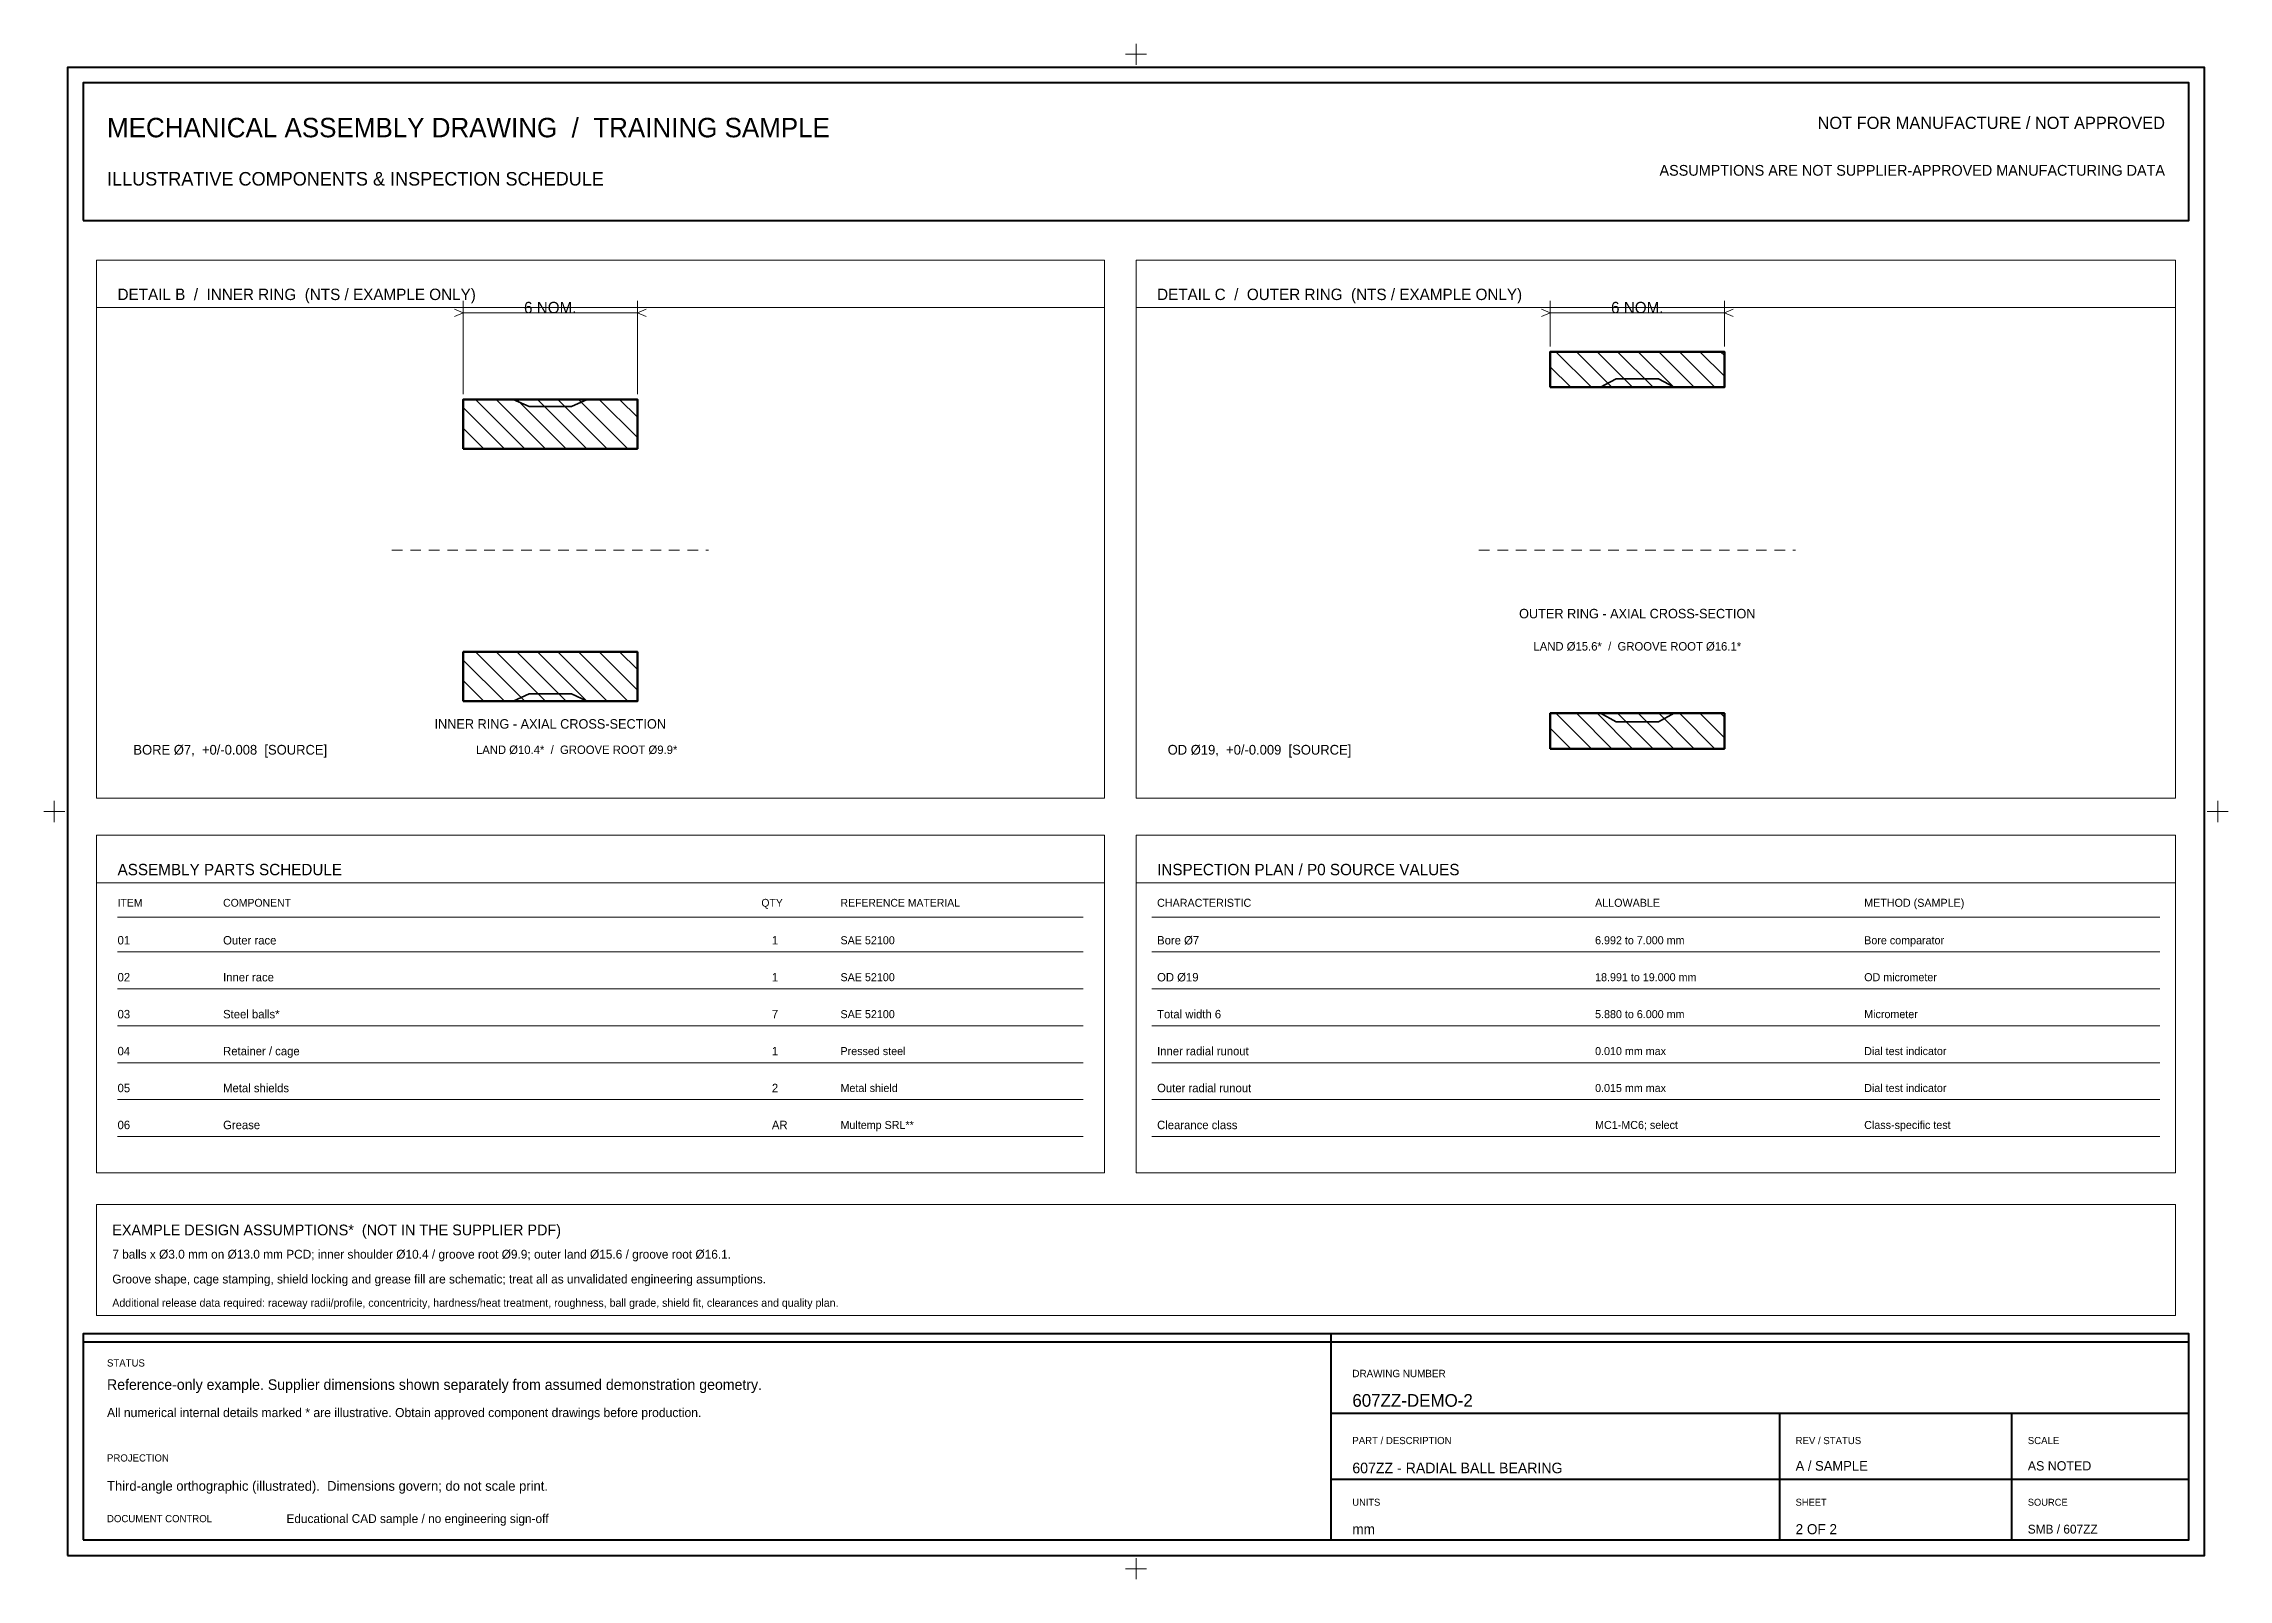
# Model space of a CAD drawing. Header units: millimetres. Extents: x 3 to 417, y 3 to 294.
import ezdxf
from ezdxf.enums import TextEntityAlignment as Align

# ---------------------------------------------------------------- set-up
doc = ezdxf.new("R2010")
doc.units = ezdxf.units.MM
doc.linetypes.add('DASHED', pattern=[3.5, 2, -1.5])
for name, color, linetype, lineweight in [('ACCENT', 4, 'Continuous', 25), ('BORDER', 7, 'Continuous', 40), ('CAUTION', 1, 'Continuous', 25), ('CENTER', 4, 'Continuous', 13), ('DIM', 8, 'Continuous', 18), ('HEAVY', 7, 'Continuous', 50), ('LIGHT', 8, 'Continuous', 13), ('OBJECT', 7, 'Continuous', 35), ('SECTION', 9, 'Continuous', 13), ('TEXT', 7, 'Continuous', 15)]:
    doc.layers.add(name, color=color, linetype=linetype, lineweight=lineweight)

msp = doc.modelspace()

# ---------------------------------------------------------------- linework, layer by layer
at = {"layer": 'BORDER', "linetype": 'CONTINUOUS'}
for p, q in [((10.5, 48), (409.5, 48)), ((247, 10.5), (247, 49.5)), ((247, 34.5), (409.5, 34.5)), ((332, 10.5), (332, 34.5)), ((376, 10.5), (376, 34.5)), ((247, 22), (409.5, 22))]:
    msp.add_line(p, q, dxfattribs=at)
for points in [[(7.5, 7.5), (412.5, 7.5), (412.5, 289.5), (7.5, 289.5)], [(10.5, 260.5), (409.5, 260.5), (409.5, 286.6), (10.5, 286.6)], [(10.5, 10.5), (409.5, 10.5), (409.5, 49.5), (10.5, 49.5)]]:
    msp.add_lwpolyline(points, close=True, dxfattribs=at)
at = {"layer": 'CENTER', "linetype": 'DASHED'}
for p, q in [((69, 198), (129, 198)), ((275, 198), (335, 198))]:
    msp.add_line(p, q, dxfattribs=at)
at = {"layer": 'DIM', "linetype": 'CONTINUOUS'}
for p, q in [((82.5, 227.6), (82.5, 245.3)), ((115.5, 227.6), (115.5, 245.3)), ((288.5, 236.62), (288.5, 245.3)), ((321.5, 236.62), (321.5, 245.3)), ((82.5, 243), (80.83, 243.67)), ((82.5, 243), (80.83, 242.33)), ((82.5, 243), (115.5, 243)), ((115.5, 243), (117.17, 243.67)), ((115.5, 243), (117.17, 242.33)), ((288.5, 243), (286.83, 243.67)), ((288.5, 243), (286.83, 242.33)), ((288.5, 243), (321.5, 243)), ((321.5, 243), (323.17, 243.67)), ((321.5, 243), (323.17, 242.33))]:
    msp.add_line(p, q, dxfattribs=at)
at = {"layer": 'HEAVY', "linetype": 'CONTINUOUS'}
for points in [[(288.5, 228.89), (321.5, 228.89), (321.5, 235.62), (288.5, 235.62)], [(82.5, 217.25), (115.5, 217.25), (115.5, 226.6), (82.5, 226.6)], [(82.5, 169.4), (115.5, 169.4), (115.5, 178.75), (82.5, 178.75)], [(288.5, 160.38), (321.5, 160.38), (321.5, 167.11), (288.5, 167.11)]]:
    msp.add_lwpolyline(points, close=True, dxfattribs=at)
at = {"layer": 'LIGHT', "linetype": 'CONTINUOUS'}
for p, q in [((210, 290), (210, 294)), ((208, 292), (212, 292)), ((93, 226.6), (105, 226.6)), ((93, 169.4), (105, 169.4)), ((5, 146.5), (5, 150.5)), ((415, 146.5), (415, 150.5)), ((3, 148.5), (7, 148.5)), ((413, 148.5), (417, 148.5)), ((17, 128.5), (200, 128.5)), ((213, 128.5), (404, 128.5)), ((17, 121.9), (200, 121.9)), ((213, 121.9), (404, 121.9)), ((17, 114.9), (200, 114.9)), ((213, 114.9), (404, 114.9)), ((17, 107.9), (200, 107.9)), ((213, 107.9), (404, 107.9)), ((17, 100.9), (200, 100.9)), ((213, 100.9), (404, 100.9)), ((17, 93.9), (200, 93.9)), ((213, 93.9), (404, 93.9)), ((17, 86.9), (200, 86.9)), ((213, 86.9), (404, 86.9)), ((208, 5), (212, 5)), ((210, 3), (210, 7))]:
    msp.add_line(p, q, dxfattribs=at)
for points in [[(13, 151), (204, 151), (204, 253), (13, 253)], [(13, 244), (204, 244), (204, 253), (13, 253)], [(210, 151), (407, 151), (407, 253), (210, 253)], [(210, 244), (407, 244), (407, 253), (210, 253)], [(13, 80), (204, 80), (204, 144), (13, 144)], [(13, 135), (204, 135), (204, 144), (13, 144)], [(210, 80), (407, 80), (407, 144), (210, 144)], [(210, 135), (407, 135), (407, 144), (210, 144)], [(13, 53), (407, 53), (407, 74), (13, 74)]]:
    msp.add_lwpolyline(points, close=True, dxfattribs=at)
at = {"layer": 'OBJECT', "linetype": 'CONTINUOUS'}
for points in [[(294, 228.89), (298, 228.89), (301, 230.49), (309, 230.49), (312, 228.89), (316, 228.89)], [(88, 226.6), (92, 226.6), (95, 225.22), (103, 225.22), (106, 226.6), (110, 226.6)], [(88, 169.4), (92, 169.4), (95, 170.78), (103, 170.78), (106, 169.4), (110, 169.4)], [(294, 167.11), (298, 167.11), (301, 165.51), (309, 165.51), (312, 167.11), (316, 167.11)]]:
    msp.add_lwpolyline(points, dxfattribs=at)
at = {"layer": 'SECTION', "linetype": 'CONTINUOUS'}
for p, q in [((288.5, 232.79), (292.4, 228.89)), ((296.3, 228.89), (289.57, 235.62)), ((300.2, 228.89), (293.47, 235.62)), ((304.1, 228.89), (297.37, 235.62)), ((308, 228.89), (301.27, 235.62)), ((311.9, 228.89), (305.17, 235.62)), ((315.8, 228.89), (309.07, 235.62)), ((319.7, 228.89), (312.97, 235.62)), ((321.5, 230.99), (316.87, 235.62)), ((321.5, 234.89), (320.77, 235.62)), ((82.5, 225.05), (90.3, 217.25)), ((94.2, 217.25), (84.85, 226.6)), ((98.1, 217.25), (88.75, 226.6)), ((102, 217.25), (92.65, 226.6)), ((105.9, 217.25), (96.55, 226.6)), ((109.8, 217.25), (100.45, 226.6)), ((113.7, 217.25), (104.35, 226.6)), ((115.5, 219.35), (108.25, 226.6)), ((115.5, 223.25), (112.15, 226.6)), ((82.5, 221.15), (86.4, 217.25)), ((94.2, 169.4), (84.85, 178.75)), ((98.1, 169.4), (88.75, 178.75)), ((102, 169.4), (92.65, 178.75)), ((105.9, 169.4), (96.55, 178.75)), ((109.8, 169.4), (100.45, 178.75)), ((113.7, 169.4), (104.35, 178.75)), ((115.5, 171.5), (108.25, 178.75)), ((115.5, 175.4), (112.15, 178.75)), ((82.5, 177.2), (90.3, 169.4)), ((82.5, 173.3), (86.4, 169.4)), ((296.3, 160.38), (289.57, 167.11)), ((300.2, 160.38), (293.47, 167.11)), ((304.1, 160.38), (297.37, 167.11)), ((308, 160.38), (301.27, 167.11)), ((311.9, 160.38), (305.17, 167.11)), ((315.8, 160.38), (309.07, 167.11)), ((319.7, 160.38), (312.97, 167.11)), ((321.5, 162.48), (316.87, 167.11)), ((321.5, 166.38), (320.77, 167.11)), ((288.5, 164.28), (292.4, 160.38))]:
    msp.add_line(p, q, dxfattribs=at)

# ---------------------------------------------------------------- texts
at = {"layer": 'ACCENT'}
msp.add_text('ILLUSTRATIVE COMPONENTS & INSPECTION SCHEDULE', height=2.56, dxfattribs=at).set_placement((15, 268.4), align=Align.MIDDLE_LEFT)
at = {"layer": 'CAUTION'}
msp.add_text('NOT FOR MANUFACTURE / NOT APPROVED', height=2.32, dxfattribs=at).set_placement((405, 279), align=Align.MIDDLE_RIGHT)
for s, height, p in [('EXAMPLE DESIGN ASSUMPTIONS*  (NOT IN THE SUPPLIER PDF)', 2.04, (16, 69.2)), ('All numerical internal details marked * are illustrative. Obtain approved component drawings before production.', 1.72, (15, 34.6))]:
    msp.add_text(s, height=height, dxfattribs=at).set_placement(p, align=Align.MIDDLE_LEFT)
at = {"layer": 'DIM'}
for s, height, p in [('ITEM', 1.48, (17, 131.2)), ('COMPONENT', 1.48, (37, 131.2)), ('QTY', 1.48, (139, 131.2)), ('REFERENCE MATERIAL', 1.48, (154, 131.2)), ('CHARACTERISTIC', 1.52, (214, 131.2)), ('ALLOWABLE', 1.52, (297, 131.2)), ('METHOD (SAMPLE)', 1.52, (348, 131.2)), ('STATUS', 1.36, (15, 44)), ('DRAWING NUMBER', 1.4, (251, 42)), ('PART / DESCRIPTION', 1.36, (251, 29.3)), ('REV / STATUS', 1.36, (335, 29.3)), ('SCALE', 1.36, (379, 29.3)), ('PROJECTION', 1.36, (15, 26)), ('UNITS', 1.32, (251, 17.6)), ('SHEET', 1.32, (335, 17.6)), ('SOURCE', 1.32, (379, 17.6)), ('DOCUMENT CONTROL', 1.36, (15, 14.5))]:
    msp.add_text(s, height=height, dxfattribs=at).set_placement(p, align=Align.MIDDLE_LEFT)
at = {"layer": 'TEXT'}
for s, height, p in [('MECHANICAL ASSEMBLY DRAWING  /  TRAINING SAMPLE', 3.68, (15, 278.1)), ('DETAIL B  /  INNER RING  (NTS / EXAMPLE ONLY)', 2.16, (17, 246.5)), ('DETAIL C  /  OUTER RING  (NTS / EXAMPLE ONLY)', 2.16, (214, 246.5)), ('BORE Ø7,  +0/-0.008  [SOURCE]', 1.84, (20, 160.2)), ('OD Ø19,  +0/-0.009  [SOURCE]', 1.84, (216, 160.2)), ('ASSEMBLY PARTS SCHEDULE', 2.16, (17, 137.5)), ('INSPECTION PLAN / P0 SOURCE VALUES', 2.16, (214, 137.5)), ('01', 1.6, (17, 124.1)), ('Outer race', 1.6, (37, 124.1)), ('1', 1.6, (141, 124.1)), ('SAE 52100', 1.52, (154, 124.1)), ('Bore Ø7', 1.6, (214, 124.1)), ('6.992 to 7.000 mm', 1.52, (297, 124.1)), ('Bore comparator', 1.52, (348, 124.1)), ('02', 1.6, (17, 117.1)), ('Inner race', 1.6, (37, 117.1)), ('1', 1.6, (141, 117.1)), ('SAE 52100', 1.52, (154, 117.1)), ('OD Ø19', 1.6, (214, 117.1)), ('18.991 to 19.000 mm', 1.52, (297, 117.1)), ('OD micrometer', 1.52, (348, 117.1)), ('03', 1.6, (17, 110.1)), ('Steel balls*', 1.6, (37, 110.1)), ('7', 1.6, (141, 110.1)), ('SAE 52100', 1.52, (154, 110.1)), ('Total width 6', 1.6, (214, 110.1)), ('5.880 to 6.000 mm', 1.52, (297, 110.1)), ('Micrometer', 1.52, (348, 110.1)), ('04', 1.6, (17, 103.1)), ('Retainer / cage', 1.6, (37, 103.1)), ('1', 1.6, (141, 103.1)), ('Pressed steel', 1.52, (154, 103.1)), ('Inner radial runout', 1.6, (214, 103.1)), ('0.010 mm max', 1.52, (297, 103.1)), ('Dial test indicator', 1.52, (348, 103.1)), ('05', 1.6, (17, 96.1)), ('Metal shields', 1.6, (37, 96.1)), ('2', 1.6, (141, 96.1)), ('Metal shield', 1.52, (154, 96.1)), ('Outer radial runout', 1.6, (214, 96.1)), ('0.015 mm max', 1.52, (297, 96.1)), ('Dial test indicator', 1.52, (348, 96.1)), ('06', 1.6, (17, 89.1)), ('Grease', 1.6, (37, 89.1)), ('AR', 1.6, (141, 89.1)), ('Multemp SRL**', 1.52, (154, 89.1)), ('Clearance class', 1.6, (214, 89.1)), ('MC1-MC6; select', 1.52, (297, 89.1)), ('Class-specific test', 1.52, (348, 89.1)), ('7 balls x Ø3.0 mm on Ø13.0 mm PCD; inner shoulder Ø10.4 / groove root Ø9.9; outer land Ø15.6 / groove root Ø16.1.', 1.68, (16, 64.6)), ('Groove shape, cage stamping, shield locking and grease fill are schematic; treat all as unvalidated engineering assumptions.', 1.68, (16, 59.9)), ('Additional release data required: raceway radii/profile, concentricity, hardness/heat treatment, roughness, ball grade, shield fit, clearances and quality plan.', 1.504, (16, 55.4)), ('Reference-only example. Supplier dimensions shown separately from assumed demonstration geometry.', 2, (15, 39.9)), ('607ZZ-DEMO-2', 2.4, (251, 36.9)), ('607ZZ - RADIAL BALL BEARING', 2, (251, 24.1)), ('A / SAMPLE', 1.84, (335, 24.5)), ('AS NOTED', 1.76, (379, 24.5)), ('Third-angle orthographic (illustrated).  Dimensions govern; do not scale print.', 1.84, (15, 20.7)), ('Educational CAD sample / no engineering sign-off', 1.68, (49, 14.5)), ('mm', 1.92, (251, 12.5)), ('2 OF 2', 1.92, (335, 12.5)), ('SMB / 607ZZ', 1.68, (379, 12.5))]:
    msp.add_text(s, height=height, dxfattribs=at).set_placement(p, align=Align.MIDDLE_LEFT)
msp.add_text('ASSUMPTIONS ARE NOT SUPPLIER-APPROVED MANUFACTURING DATA', height=2.04, dxfattribs=at).set_placement((405, 270), align=Align.MIDDLE_RIGHT)
for s, height, p in [('6 NOM.', 2.16, (99, 244)), ('6 NOM.', 2.16, (305, 244)), ('OUTER RING - AXIAL CROSS-SECTION', 1.8, (305, 186)), ('LAND Ø15.6*  /  GROOVE ROOT Ø16.1*', 1.6, (305, 179.8)), ('INNER RING - AXIAL CROSS-SECTION', 1.8, (99, 165.1)), ('LAND Ø10.4*  /  GROOVE ROOT Ø9.9*', 1.6, (104, 160.2))]:
    msp.add_text(s, height=height, dxfattribs=at).set_placement(p, align=Align.MIDDLE_CENTER)

doc.saveas('drawing.dxf')
